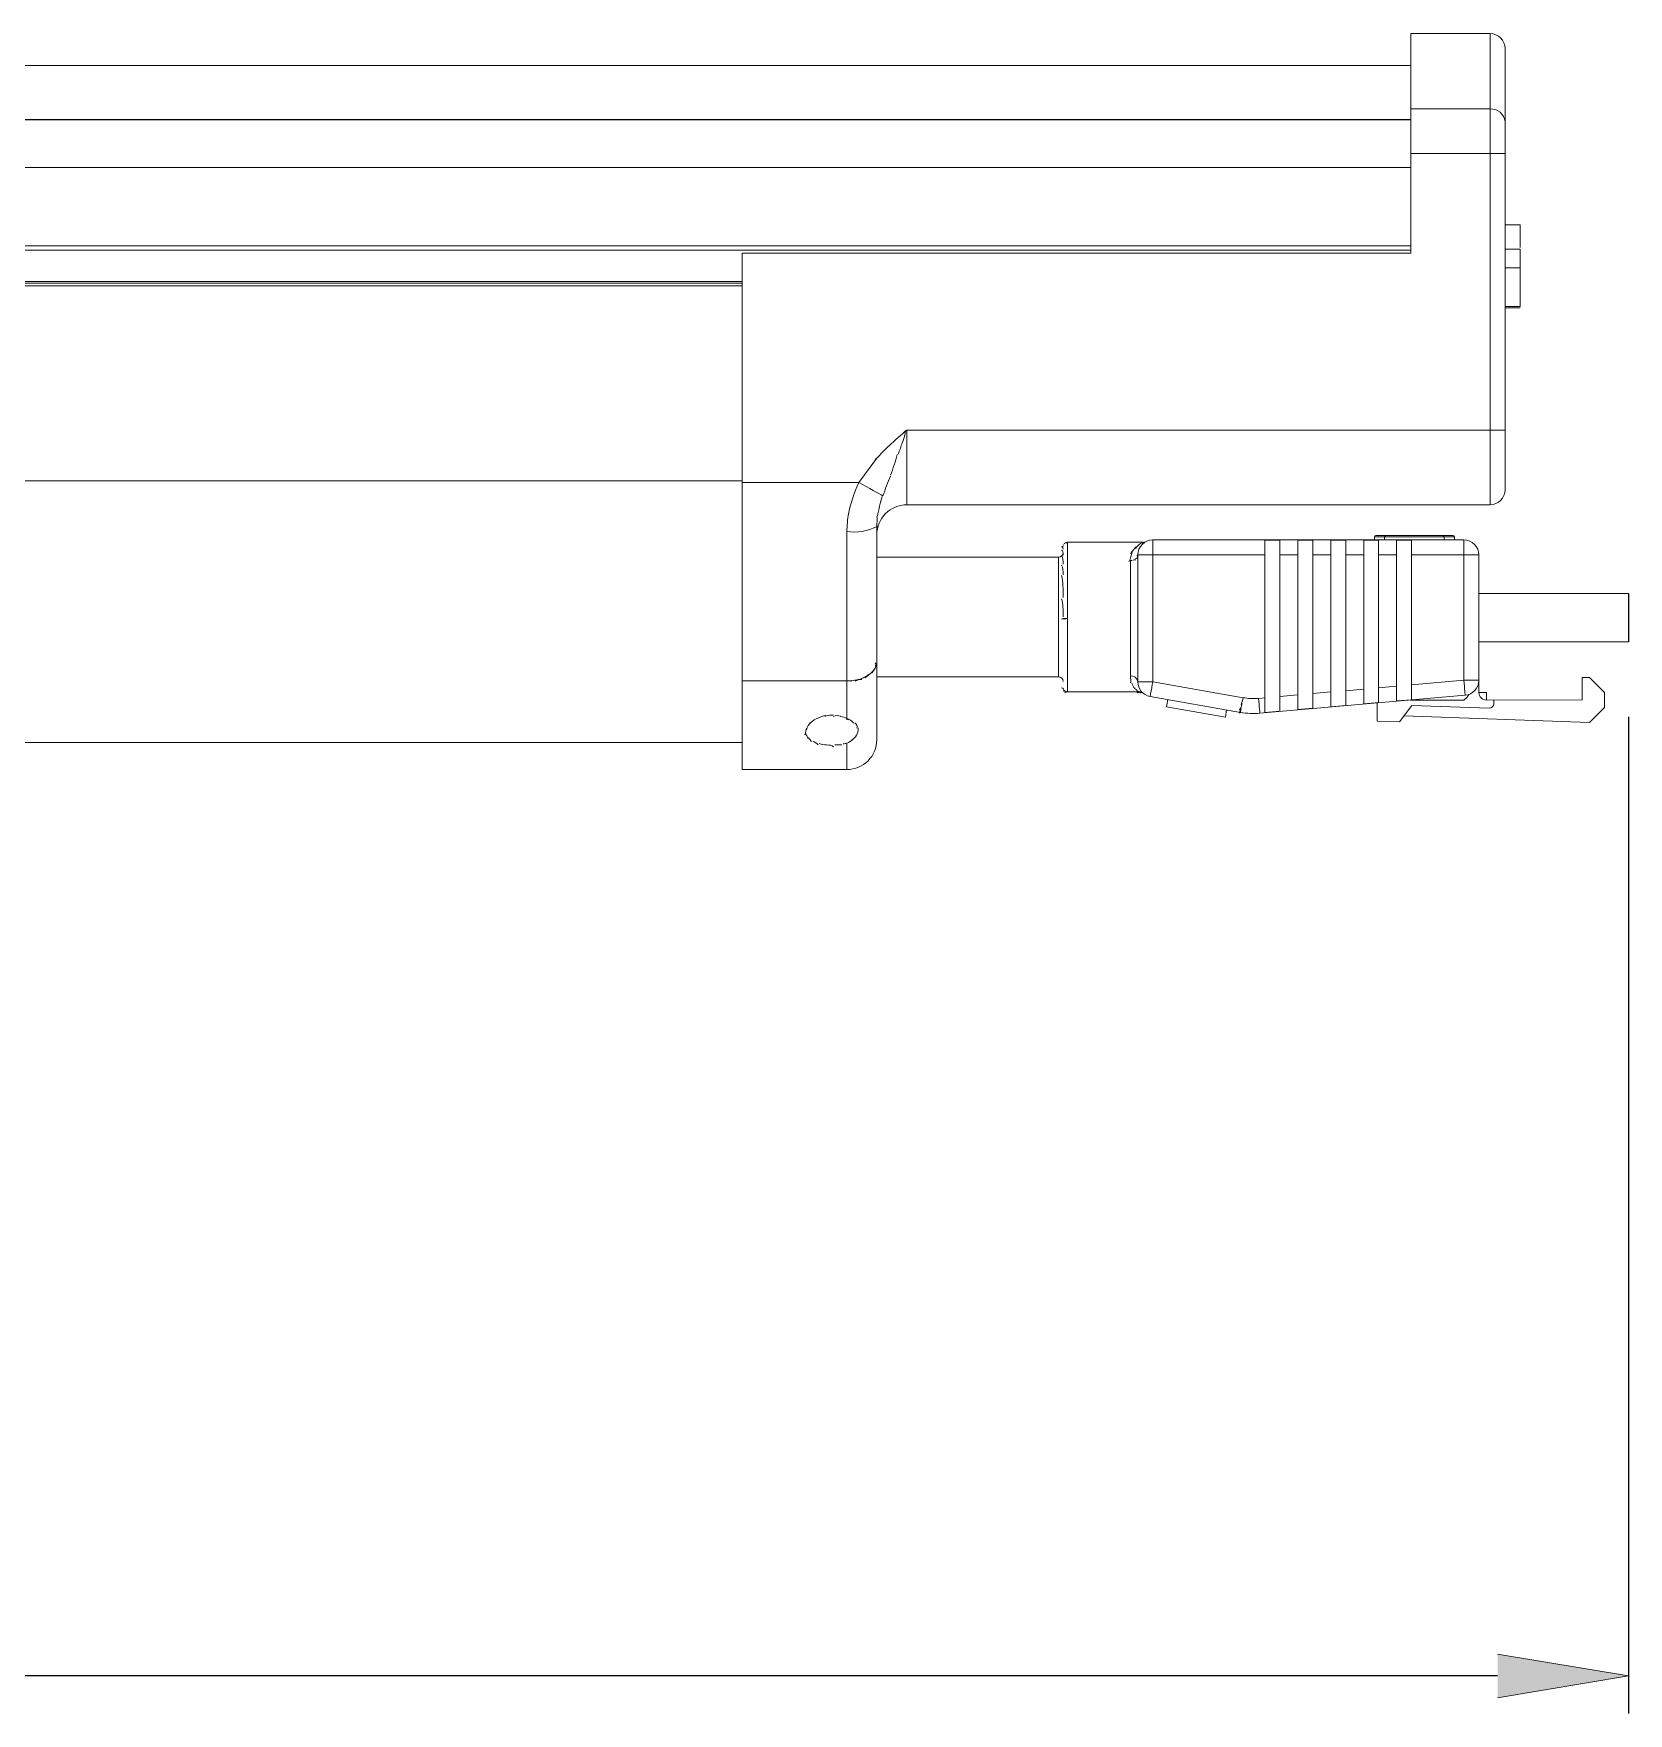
# Model space of a CAD drawing. Header units: inches. Extents: x 0.54 to 10.46, y 0.74 to 7.76.
# Drawn here: x 4.72 to 6.402, y 4.349 to 6.12 of the extents above; entities that cross this region are included whole.
import ezdxf

# ---------------------------------------------------------------- set-up
doc = ezdxf.new("R2010")
doc.units = ezdxf.units.IN
doc.header["$MEASUREMENT"] = 0

# ---------------------------------------------------------------- blocks, each defined once
blk = doc.blocks.new('block 119')
at = {"true_color": 0xffffff}
h = blk.add_hatch(color=7, dxfattribs=at)
h.dxf.hatch_style = 2
h.paths.add_polyline_path([(6.2641, 4.3653), (6.4022, 4.3883), (6.2641, 4.4113)])
at = {"color": 7, "lineweight": 15, "true_color": 0xffffff}
for points in [[(6.2562, 6.1205), (6.1726, 6.1205)], [(6.1726, 6.1205), (6.1726, 6.041)], [(6.272, 6.1047), (6.272, 6.0276)], [(6.1726, 6.0869), (1.5339, 6.0869)], [(6.1726, 6.0298), (1.5339, 6.0298)], [(6.1726, 6.041), (6.2562, 6.041)], [(6.2562, 5.9942), (6.1726, 5.9942), (6.1726, 6.041)], [(6.272, 6.0276), (6.272, 5.9942), (6.2562, 5.9942), (6.2562, 6.041)], [(6.1726, 5.889), (6.1726, 5.9942)], [(6.2562, 5.7024), (6.2562, 5.9942)], [(6.272, 5.9942), (6.272, 5.7024)], [(6.2878, 5.9187), (6.272, 5.9187)], [(6.2878, 5.8948), (6.2878, 5.9187)], [(6.1726, 5.8921), (4.3274, 5.8921)], [(5.4673, 5.6472), (5.4673, 5.889), (6.1726, 5.889)], [(6.2878, 5.893), (6.272, 5.893)], [(6.2878, 5.8733), (6.272, 5.8733)], [(6.2878, 5.8325), (6.2878, 5.8733)], [(4.3274, 5.8574), (5.4673, 5.8574)], [(6.2878, 5.8325), (6.272, 5.8325)], [(6.2878, 5.8314), (6.272, 5.8314)], [(5.6409, 5.7024), (5.6409, 5.6235)], [(5.6409, 5.7024), (6.2562, 5.7024)], [(6.2562, 5.7024), (6.272, 5.7024)], [(6.2562, 5.7024), (6.2562, 5.6235)], [(6.272, 5.7024), (6.272, 5.6393)], [(5.5903, 5.6472), (5.6093, 5.6728)], [(5.4673, 5.6472), (5.5903, 5.6472)], [(5.4673, 5.6472), (5.4673, 5.4378)], [(5.5903, 5.6472), (5.5943, 5.645), (5.5982, 5.6428), (5.602, 5.6406), (5.6055, 5.6386), (5.6087, 5.6368), (5.6114, 5.6353), (5.6138, 5.634), (5.6156, 5.6329)], [(6.2562, 5.6235), (5.6409, 5.6235)], [(5.6093, 5.6008), (5.6093, 5.4581)], [(5.5778, 5.4378), (5.5778, 5.5954)], [(5.8902, 5.584), (5.8105, 5.584)], [(5.9004, 5.5864), (5.9004, 5.5706)], [(6.2286, 5.5864), (5.9004, 5.5864)], [(6.0187, 5.5861), (6.0345, 5.5861)], [(6.0187, 5.5861), (6.0187, 5.5706)], [(6.0345, 5.5706), (6.0345, 5.5861)], [(6.0535, 5.5861), (6.0692, 5.5861)], [(6.0535, 5.5861), (6.0535, 5.5706)], [(6.0692, 5.5706), (6.0692, 5.5861)], [(6.0882, 5.5861), (6.1039, 5.5861)], [(6.0882, 5.5861), (6.0882, 5.5706)], [(6.1039, 5.5706), (6.1039, 5.5861)], [(6.1229, 5.5861), (6.1387, 5.5861)], [(6.1229, 5.5861), (6.1229, 5.5706)], [(6.1342, 5.5896), (6.1342, 5.5864)], [(6.1357, 5.5911), (6.1464, 5.5911)], [(6.1387, 5.5706), (6.1387, 5.5861)], [(6.1464, 5.5911), (6.1448, 5.5896)], [(6.1448, 5.5896), (6.1448, 5.5864)], [(6.2079, 5.5896), (6.1448, 5.5896)], [(6.1464, 5.5911), (6.2063, 5.5911), (6.2079, 5.5896)], [(6.1576, 5.5861), (6.1734, 5.5861)], [(6.1576, 5.5861), (6.1576, 5.5706)], [(6.1734, 5.5706), (6.1734, 5.5861)], [(6.2063, 5.5911), (6.217, 5.5911)], [(6.2079, 5.5896), (6.2079, 5.5864)], [(6.2186, 5.5864), (6.2186, 5.5896)], [(6.2444, 5.5706), (6.2286, 5.5706), (6.2286, 5.5864)], [(5.801, 5.5683), (5.6093, 5.5683)], [(5.8768, 5.4431), (5.8768, 5.5647)], [(5.8846, 5.5706), (5.9004, 5.5706)], [(5.9004, 5.4369), (5.8846, 5.4369), (5.8846, 5.5706)], [(5.9004, 5.5706), (6.0187, 5.5706)], [(5.9004, 5.4369), (5.9004, 5.5706)], [(6.0187, 5.42), (6.0187, 5.5706)], [(6.0345, 5.5706), (6.0535, 5.5706)], [(6.0345, 5.5706), (6.0345, 5.4214)], [(6.0535, 5.423), (6.0535, 5.5706)], [(6.0692, 5.5706), (6.0882, 5.5706)], [(6.0692, 5.5706), (6.0692, 5.4244)], [(6.0882, 5.4261), (6.0882, 5.5706)], [(6.1039, 5.5706), (6.1229, 5.5706)], [(6.1039, 5.5706), (6.1039, 5.4274)], [(6.1229, 5.4291), (6.1229, 5.5706)], [(6.1387, 5.5706), (6.1576, 5.5706)], [(6.1387, 5.5706), (6.1387, 5.4305)], [(6.1576, 5.4321), (6.1576, 5.5706)], [(6.1734, 5.5706), (6.2286, 5.5706)], [(6.1734, 5.5706), (6.1734, 5.4335)], [(6.2286, 5.5706), (6.2286, 5.4384)], [(6.2444, 5.4384), (6.2444, 5.5706)], [(6.2444, 5.5301), (6.2444, 5.4789), (6.4022, 5.4789)], [(6.2444, 5.5301), (6.4022, 5.5301)], [(5.6093, 5.4581), (5.6093, 5.3759)], [(5.6093, 5.442), (5.801, 5.442)], [(6.3532, 5.4413), (6.3532, 5.4177)], [(6.3611, 5.4413), (6.3532, 5.4413)], [(6.3769, 5.4256), (6.3611, 5.4413)], [(5.5778, 5.4378), (5.4673, 5.4378)], [(5.4673, 5.4378), (5.4673, 5.3443)], [(5.5778, 5.3983), (5.5778, 5.4378)], [(5.8105, 5.4263), (5.8857, 5.4263)], [(5.9004, 5.4369), (5.8999, 5.4339), (5.8994, 5.431), (5.8989, 5.4283), (5.8985, 5.4259), (5.8981, 5.424), (5.8979, 5.4226), (5.8977, 5.4217), (5.8977, 5.4214)], [(5.8977, 5.4214), (5.9928, 5.4046)], [(5.9956, 5.4201), (5.9004, 5.4369)], [(6.0134, 5.4037), (6.23, 5.4226)], [(6.0535, 5.423), (6.0345, 5.4214)], [(6.0345, 5.4059), (6.0345, 5.4214)], [(6.0535, 5.423), (6.0535, 5.4075)], [(6.0882, 5.4261), (6.0692, 5.4244)], [(6.0692, 5.4089), (6.0692, 5.4244)], [(6.0882, 5.4261), (6.0882, 5.4106)], [(6.1229, 5.4291), (6.1039, 5.4274)], [(6.1039, 5.4119), (6.1039, 5.4274)], [(6.1229, 5.4291), (6.1229, 5.4136)], [(6.1576, 5.4321), (6.1387, 5.4305)], [(6.1387, 5.415), (6.1387, 5.4305)], [(6.1576, 5.4321), (6.1576, 5.4166)], [(6.2286, 5.4384), (6.1734, 5.4335)], [(6.1734, 5.418), (6.1734, 5.4335)], [(6.2286, 5.4384), (6.2444, 5.4384)], [(6.23, 5.4226), (6.2299, 5.4229), (6.2299, 5.4238), (6.2297, 5.4253), (6.2296, 5.4273), (6.2294, 5.4296), (6.2291, 5.4323), (6.2289, 5.4353), (6.2286, 5.4384)], [(6.2338, 5.4235), (6.2319, 5.4207), (6.2286, 5.4176)], [(6.2444, 5.4255), (6.2444, 5.4384)], [(6.2444, 5.4255), (6.2523, 5.4255)], [(6.2523, 5.4255), (6.2523, 5.4176)], [(6.3769, 5.4256), (6.3769, 5.4098)], [(5.9148, 5.4103), (5.9162, 5.4181)], [(5.9148, 5.4103), (5.977, 5.3994)], [(5.977, 5.3994), (5.9783, 5.4072)], [(6.0187, 5.42), (6.012, 5.4194)], [(6.0134, 5.4037), (6.0134, 5.404), (6.0133, 5.4049), (6.0132, 5.4063), (6.013, 5.4083), (6.0128, 5.4107), (6.0126, 5.4134), (6.0123, 5.4163), (6.012, 5.4194)], [(6.0187, 5.42), (6.0187, 5.4045)], [(6.0345, 5.4059), (6.0187, 5.4045)], [(6.0692, 5.4089), (6.0535, 5.4075)], [(6.1039, 5.4119), (6.0882, 5.4106)], [(6.1387, 5.415), (6.1229, 5.4136)], [(6.1737, 5.4119), (6.1607, 5.3947), (6.1371, 5.3955), (6.1371, 5.4145)], [(6.1734, 5.418), (6.1576, 5.4166)], [(6.2286, 5.4176), (6.1722, 5.4176)], [(6.1737, 5.4119), (6.2553, 5.409)], [(6.3532, 5.4177), (6.2523, 5.4176)], [(6.2601, 5.4176), (6.2601, 5.4138)], [(6.3611, 5.394), (6.3769, 5.4098)], [(6.3611, 5.394), (6.1654, 5.4008)], [(4.3274, 5.3727), (5.4673, 5.3727)], [(5.4673, 5.3443), (5.5778, 5.3443)]]:
    blk.add_lwpolyline(points, dxfattribs=at)
at = {"color": 8, "lineweight": 15, "true_color": 0x808080}
for points in [[(6.2562, 6.041), (6.2562, 6.1205)], [(6.1726, 6.0296), (1.5339, 6.0296)], [(6.1726, 5.9792), (1.5339, 5.9792)], [(4.3274, 5.8968), (6.1726, 5.8968)], [(4.3274, 5.859), (5.4673, 5.859)], [(4.3274, 5.8543), (5.4673, 5.8543)], [(4.3274, 5.6488), (5.4673, 5.6488)], [(5.8105, 5.584), (5.8105, 5.4263)], [(6.1448, 5.5896), (6.1342, 5.5896)], [(6.2186, 5.5896), (6.2079, 5.5896)], [(5.801, 5.442), (5.801, 5.5683)], [(5.5778, 5.3443), (5.5778, 5.3723)]]:
    blk.add_lwpolyline(points, dxfattribs=at)
at = {"color": 7, "lineweight": 25, "true_color": 0xffffff}
for points in [[(6.4022, 5.5301), (6.4022, 5.4789)], [(6.4022, 5.4), (6.4022, 4.3488)], [(6.2641, 4.3883), (1.4879, 4.3883)]]:
    blk.add_lwpolyline(points, dxfattribs=at)
at = {"lineweight": 0}
blk.add_lwpolyline([(6.2641, 4.3653), (6.4022, 4.3883), (6.2641, 4.4113)], dxfattribs=at)
at = {"color": 7, "lineweight": 15, "true_color": 0xffffff}
for points in [[(6.272, 6.1047), (6.272, 6.1134), (6.2649, 6.1205), (6.2562, 6.1205)], [(6.272, 6.0276), (6.2713, 6.0357), (6.2642, 6.0416), (6.2562, 6.041)], [(6.2878, 5.8909), (6.2878, 5.8927), (6.2878, 5.8929), (6.2878, 5.893)], [(6.2878, 5.8873), (6.2878, 5.8903), (6.2878, 5.8914), (6.2878, 5.892)], [(6.2878, 5.8802), (6.2878, 5.8847), (6.2878, 5.8871), (6.2878, 5.8889)], [(6.2878, 5.8732), (6.2878, 5.8763), (6.2878, 5.8793), (6.2878, 5.882)], [(5.6219, 5.6854), (5.6288, 5.692), (5.6348, 5.6971), (5.6407, 5.7023)], [(5.6361, 5.689), (5.6349, 5.6852), (5.6334, 5.681), (5.632, 5.6769)], [(5.6396, 5.7014), (5.6393, 5.6979), (5.6379, 5.6936), (5.6364, 5.6894)], [(5.6396, 5.7014), (5.6408, 5.7023), (5.6408, 5.7023), (5.6409, 5.7024)], [(5.6396, 5.7014), (5.6409, 5.7023), (5.6408, 5.7022), (5.6408, 5.7022)], [(5.6077, 5.6713), (5.6138, 5.6775), (5.6183, 5.6821), (5.623, 5.6865)], [(5.6308, 5.6766), (5.6292, 5.6693), (5.6264, 5.6619), (5.6237, 5.6547)], [(5.6237, 5.6536), (5.6209, 5.6473), (5.6183, 5.6401), (5.6156, 5.6329)], [(5.5794, 5.6128), (5.5813, 5.6256), (5.5858, 5.6364), (5.5903, 5.6472)], [(6.2562, 5.6235), (6.2649, 5.6235), (6.272, 5.6306), (6.272, 5.6393)], [(5.6409, 5.6235), (5.6235, 5.6235), (5.6093, 5.6094), (5.6093, 5.5919)], [(5.6148, 5.6323), (5.6134, 5.6258), (5.6111, 5.6186), (5.6101, 5.6115)], [(5.5776, 5.5951), (5.5781, 5.6017), (5.5783, 5.6081), (5.5794, 5.6143)], [(5.5778, 5.5954), (5.5886, 5.5937), (5.5997, 5.5956), (5.6093, 5.6008)], [(5.6095, 5.6111), (5.6097, 5.6079), (5.6095, 5.6044), (5.6093, 5.6008)], [(5.8061, 5.5809), (5.8064, 5.5818), (5.8062, 5.5813), (5.806, 5.5808)], [(5.8078, 5.5827), (5.8079, 5.5833), (5.8073, 5.5829), (5.8068, 5.5823)], [(5.8096, 5.5827), (5.8098, 5.584), (5.8091, 5.5839), (5.8085, 5.5836)], [(5.8822, 5.5774), (5.8845, 5.5807), (5.8863, 5.582), (5.8876, 5.5828)], [(5.9004, 5.5864), (5.8917, 5.5864), (5.8846, 5.5794), (5.8846, 5.5706)], [(5.8875, 5.5827), (5.8888, 5.5835), (5.8895, 5.5838), (5.8901, 5.584)], [(5.8893, 5.5827), (5.8901, 5.5839), (5.8897, 5.584), (5.8894, 5.5841)], [(5.8928, 5.5845), (5.8923, 5.5842), (5.8914, 5.5839), (5.8904, 5.5839)], [(6.1357, 5.5911), (6.1349, 5.5911), (6.1342, 5.5904), (6.1342, 5.5896)], [(6.2186, 5.5896), (6.2186, 5.5904), (6.2179, 5.5911), (6.217, 5.5911)], [(6.2444, 5.5706), (6.2444, 5.5794), (6.2373, 5.5864), (6.2286, 5.5864)], [(5.801, 5.5683), (5.8036, 5.5683), (5.8058, 5.5704), (5.8058, 5.573)], [(5.8043, 5.5792), (5.8058, 5.5803), (5.8058, 5.5798), (5.8058, 5.5792)], [(5.8043, 5.5792), (5.8058, 5.5788), (5.8058, 5.5783), (5.8058, 5.5769)], [(5.8043, 5.5756), (5.8058, 5.5755), (5.8058, 5.5732), (5.8058, 5.5704)], [(5.8043, 5.5703), (5.8058, 5.5677), (5.8058, 5.5645), (5.8058, 5.5609)], [(5.8751, 5.5632), (5.8772, 5.5677), (5.8777, 5.5707), (5.8786, 5.5731)], [(5.8787, 5.565), (5.8788, 5.5649), (5.8778, 5.5648), (5.8768, 5.5647)], [(5.8769, 5.5721), (5.8796, 5.5756), (5.8812, 5.5775), (5.8829, 5.5791)], [(5.8822, 5.565), (5.8816, 5.5659), (5.8807, 5.5654), (5.8798, 5.5651)], [(5.884, 5.5668), (5.8837, 5.5676), (5.8831, 5.567), (5.8823, 5.5664)], [(5.884, 5.5703), (5.8845, 5.5699), (5.8844, 5.5691), (5.884, 5.5684)], [(5.8043, 5.5597), (5.8058, 5.5575), (5.8058, 5.5537), (5.8058, 5.5495)], [(5.8043, 5.5491), (5.8058, 5.5424), (5.8058, 5.5344), (5.8058, 5.5259)], [(5.8043, 5.5243), (5.8058, 5.5192), (5.8058, 5.5122), (5.8058, 5.5052)], [(5.8043, 5.503), (5.8058, 5.5036), (5.8059, 5.5035), (5.8062, 5.5035)], [(5.8061, 5.503), (5.8065, 5.5035), (5.8069, 5.5035), (5.8075, 5.5035)], [(5.8061, 5.503), (5.8079, 5.5035), (5.8084, 5.5035), (5.809, 5.5035)], [(5.8078, 5.503), (5.8095, 5.5035), (5.81, 5.5035), (5.8105, 5.5035)], [(5.6077, 5.457), (5.609, 5.4558), (5.6086, 5.4536), (5.6075, 5.4514)], [(5.6077, 5.4534), (5.609, 5.4551), (5.6092, 5.4566), (5.6093, 5.4581)], [(5.5936, 5.4393), (5.5914, 5.4397), (5.5881, 5.4387), (5.5846, 5.4383)], [(5.5865, 5.4375), (5.5915, 5.4396), (5.5947, 5.4408), (5.5975, 5.4422)], [(5.6006, 5.4446), (5.6001, 5.4436), (5.5975, 5.4421), (5.5944, 5.4409)], [(5.5971, 5.441), (5.6002, 5.4437), (5.6026, 5.4454), (5.6045, 5.4473)], [(5.606, 5.4499), (5.6065, 5.4492), (5.6046, 5.4472), (5.6024, 5.4454)], [(5.6042, 5.4464), (5.6064, 5.4493), (5.6078, 5.4514), (5.6085, 5.4536)], [(5.8058, 5.4373), (5.8058, 5.4399), (5.8036, 5.4421), (5.801, 5.4421)], [(5.8846, 5.4369), (5.8841, 5.4408), (5.8806, 5.4435), (5.8768, 5.4431)], [(5.5776, 5.4375), (5.5813, 5.438), (5.5849, 5.4383), (5.5882, 5.4389)], [(5.5829, 5.4375), (5.5824, 5.438), (5.5801, 5.4379), (5.5778, 5.4378)], [(5.8043, 5.4304), (5.8058, 5.4304), (5.8059, 5.4297), (5.8062, 5.4291)], [(5.8061, 5.4286), (5.8064, 5.4284), (5.8069, 5.4278), (5.8075, 5.4274)], [(5.8061, 5.4269), (5.8079, 5.427), (5.8084, 5.4267), (5.8089, 5.4265)], [(5.8078, 5.4251), (5.8094, 5.4264), (5.81, 5.4263), (5.8105, 5.4263)], [(5.884, 5.4251), (5.8858, 5.4262), (5.8858, 5.4263), (5.8859, 5.4263)], [(5.8846, 5.4369), (5.8846, 5.4293), (5.8901, 5.4227), (5.8977, 5.4214)], [(5.8858, 5.4251), (5.8861, 5.4263), (5.8863, 5.4262), (5.8865, 5.4262)], [(5.8858, 5.4251), (5.8867, 5.4262), (5.8869, 5.4262), (5.8871, 5.4261)], [(5.8858, 5.4251), (5.8872, 5.4261), (5.8874, 5.4261), (5.8875, 5.4261)], [(5.8858, 5.4251), (5.8877, 5.426), (5.8878, 5.426), (5.8879, 5.4259)], [(5.8875, 5.4251), (5.8882, 5.4259), (5.8884, 5.4258), (5.8886, 5.4258)], [(5.8875, 5.4251), (5.8889, 5.4257), (5.8888, 5.4258), (5.8887, 5.4258)], [(6.23, 5.4226), (6.2381, 5.4234), (6.2444, 5.4302), (6.2444, 5.4384)], [(6.2444, 5.4255), (6.2444, 5.4211), (6.2479, 5.4176), (6.2523, 5.4176)], [(5.992, 5.4074), (5.9939, 5.4106), (5.9942, 5.4123), (5.9945, 5.4142)], [(5.992, 5.4056), (5.9932, 5.4065), (5.9934, 5.4077), (5.9936, 5.4091)], [(5.992, 5.4039), (5.9929, 5.4048), (5.9929, 5.4051), (5.9931, 5.4058)], [(5.9929, 5.4046), (5.9996, 5.4034), (6.0066, 5.4031), (6.0134, 5.4037)], [(5.9938, 5.4127), (5.9949, 5.4161), (5.9952, 5.4181), (5.9956, 5.4201)], [(5.9956, 5.4201), (6.001, 5.4192), (6.0066, 5.4189), (6.012, 5.4194)], [(5.5334, 5.3808), (5.5342, 5.3841), (5.5344, 5.386), (5.5352, 5.3879)], [(5.5351, 5.3861), (5.5361, 5.39), (5.5376, 5.392), (5.5397, 5.394)], [(5.5387, 5.3932), (5.5418, 5.3959), (5.5446, 5.3976), (5.5479, 5.399)], [(5.5475, 5.3985), (5.5502, 5.4), (5.5527, 5.4007), (5.5554, 5.4012)], [(5.5546, 5.4003), (5.5581, 5.4017), (5.5609, 5.4019), (5.5637, 5.4017)], [(5.5635, 5.4003), (5.5662, 5.4016), (5.5688, 5.4012), (5.5711, 5.4007)], [(5.5705, 5.4003), (5.5735, 5.4001), (5.5757, 5.3992), (5.5777, 5.3983)], [(5.5776, 5.3968), (5.5777, 5.3983), (5.5778, 5.3983), (5.5778, 5.3983)], [(5.5794, 5.3968), (5.579, 5.3977), (5.5784, 5.398), (5.5778, 5.3983)], [(5.5847, 5.3932), (5.5844, 5.3948), (5.5822, 5.3961), (5.5796, 5.3974)], [(5.5883, 5.3879), (5.5891, 5.3902), (5.588, 5.3919), (5.5861, 5.3935)], [(5.5883, 5.3808), (5.5895, 5.3842), (5.5898, 5.3863), (5.5895, 5.3882)], [(5.5369, 5.3773), (5.5357, 5.379), (5.5349, 5.3806), (5.5346, 5.3822)], [(5.5404, 5.3738), (5.5399, 5.3751), (5.5383, 5.3763), (5.5371, 5.3776)], [(5.5475, 5.3702), (5.5461, 5.3723), (5.5438, 5.3731), (5.5419, 5.3741)], [(5.5564, 5.3702), (5.5537, 5.3706), (5.551, 5.371), (5.5486, 5.3717)], [(5.5635, 5.3684), (5.5622, 5.37), (5.5593, 5.3701), (5.5564, 5.3703)], [(5.5723, 5.3702), (5.5712, 5.3707), (5.5682, 5.3703), (5.5651, 5.3702)], [(5.5776, 5.372), (5.5765, 5.372), (5.5753, 5.3716), (5.5739, 5.3713)], [(5.5776, 5.372), (5.58, 5.3734), (5.5823, 5.3745), (5.584, 5.3759)], [(5.5778, 5.3443), (5.5952, 5.3443), (5.6093, 5.3584), (5.6093, 5.3759)], [(5.5829, 5.3755), (5.5863, 5.3776), (5.5877, 5.3799), (5.5886, 5.382)]]:
    blk.add_open_spline(points, degree=3, dxfattribs=at)
at = {"color": 8, "lineweight": 15, "true_color": 0x808080}
for points in [[(5.8769, 5.4357), (5.8774, 5.438), (5.8771, 5.4405), (5.8768, 5.4431)], [(5.8805, 5.4304), (5.8801, 5.432), (5.8789, 5.4337), (5.8782, 5.4358)], [(5.8822, 5.4286), (5.8823, 5.4293), (5.8817, 5.4299), (5.8812, 5.4306)], [(5.884, 5.4269), (5.8839, 5.4277), (5.8834, 5.4282), (5.8828, 5.4287)], [(5.884, 5.4251), (5.8854, 5.4265), (5.8851, 5.4267), (5.8843, 5.4274)]]:
    blk.add_open_spline(points, degree=3, dxfattribs=at)
at = {"color": 7, "lineweight": 15, "true_color": 0xffffff}
blk.add_open_spline([(6.2553, 5.409), (6.2579, 5.4089), (6.2601, 5.411), (6.2602, 5.4136), (6.2602, 5.4137), (6.2602, 5.4137), (6.2602, 5.4138)], degree=3, knots=[0, 0, 0, 0, 1, 1, 1, 2, 2, 2, 2], dxfattribs=at)

msp = doc.modelspace()

# ---------------------------------------------------------------- block references
msp.add_blockref('block 119', (0, 0))

doc.saveas('drawing.dxf')
